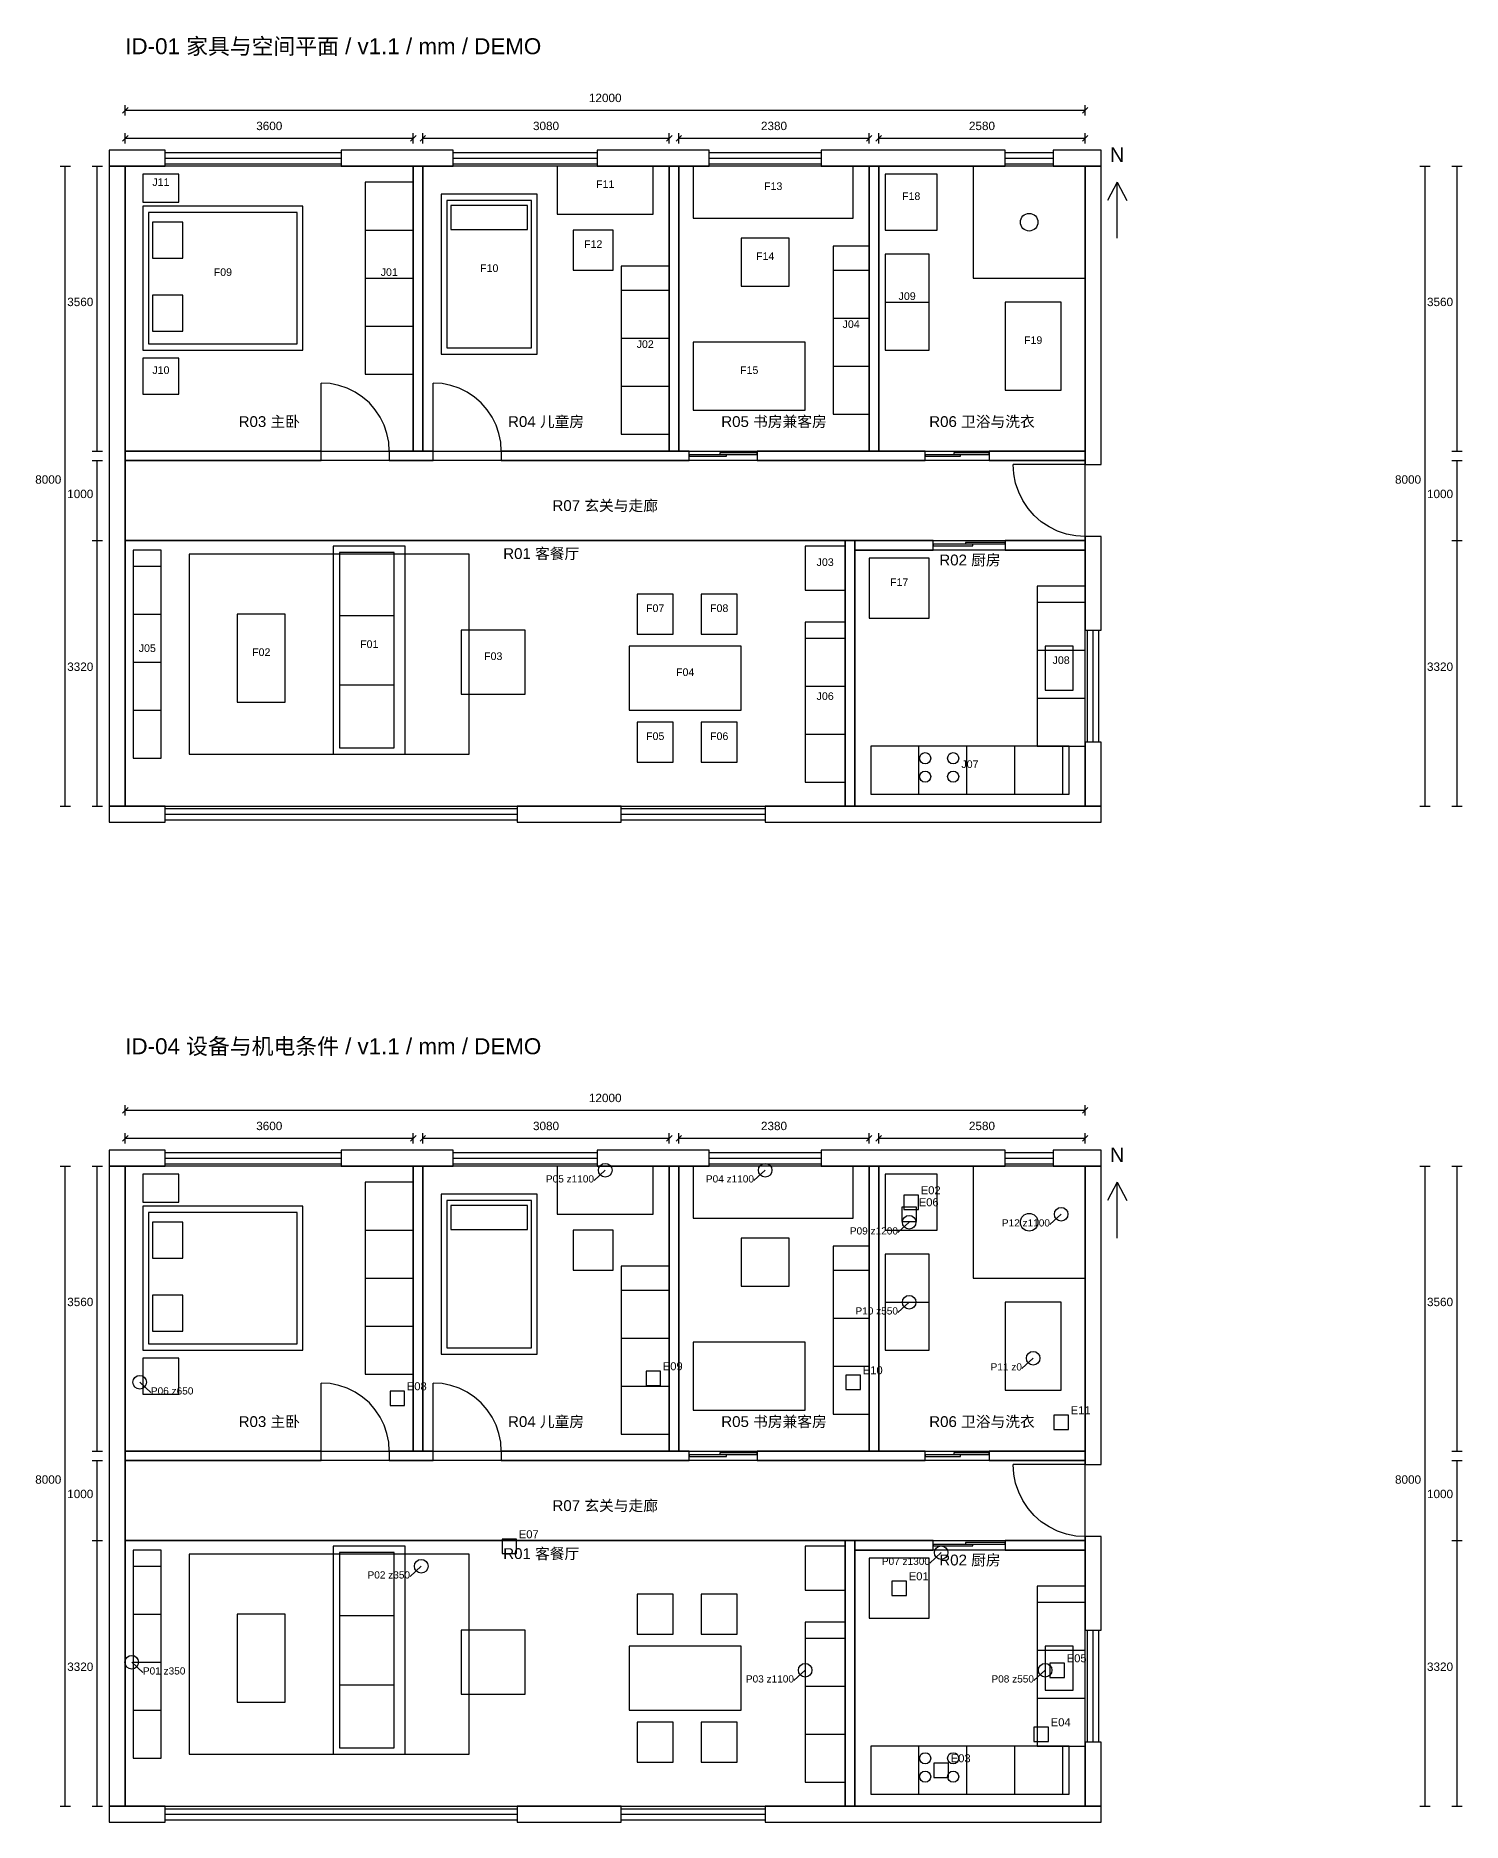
# Model space of a CAD drawing. Header units: millimetres. Extents: x -1120 to 46520, y -12700 to 9632.
# Drawn here: x -1120 to 16715, y -12700 to 9631 of the extents above; entities that cross this region are included whole.
import ezdxf
from ezdxf.enums import TextEntityAlignment as Align

# ---------------------------------------------------------------- set-up
doc = ezdxf.new("R2010")
doc.units = ezdxf.units.MM
for name, color, linetype in [('ID-01_DIMENSION', 7, 'Continuous'), ('ID-01_DOOR', 7, 'Continuous'), ('ID-01_FIXTURE', 7, 'Continuous'), ('ID-01_FLOOR', 7, 'Continuous'), ('ID-01_FURNITURE', 7, 'Continuous'), ('ID-01_GLASS', 7, 'Continuous'), ('ID-01_LINE', 7, 'Continuous'), ('ID-01_NORTH', 7, 'Continuous'), ('ID-01_TEXT', 7, 'Continuous'), ('ID-01_WALL', 7, 'Continuous'), ('ID-01_WINDOW', 7, 'Continuous'), ('ID-02_DIMENSION', 7, 'Continuous'), ('ID-04_DIMENSION', 7, 'Continuous'), ('ID-04_DOOR', 7, 'Continuous'), ('ID-04_EQUIPMENT', 7, 'Continuous'), ('ID-04_EQUIPMENT_LABEL', 7, 'Continuous'), ('ID-04_FIXTURE', 7, 'Continuous'), ('ID-04_FLOOR', 7, 'Continuous'), ('ID-04_FURNITURE', 7, 'Continuous'), ('ID-04_GLASS', 7, 'Continuous'), ('ID-04_LINE', 7, 'Continuous'), ('ID-04_NORTH', 7, 'Continuous'), ('ID-04_SERVICE_LABEL', 1, 'Continuous'), ('ID-04_SERVICE_POINT', 1, 'Continuous'), ('ID-04_TEXT', 7, 'Continuous'), ('ID-04_WALL', 7, 'Continuous'), ('ID-04_WINDOW', 7, 'Continuous'), ('ID-05_DIMENSION', 7, 'Continuous')]:
    doc.layers.add(name, color=color, linetype=linetype)
doc.styles.add('CJK', font='Arial Unicode.ttf')

msp = doc.modelspace()

# ---------------------------------------------------------------- linework, layer by layer
at = {"layer": 'ID-01_DIMENSION'}
for p, q in [((-35, 8665), (35, 8735)), ((0, 8635), (0, 8765)), ((11965, 8665), (12035, 8735)), ((12000, 8635), (12000, 8765)), ((0, 8700), (12000, 8700)), ((-35, 8315), (35, 8385)), ((0, 8285), (0, 8415)), ((0, 8350), (3600, 8350)), ((3565, 8315), (3635, 8385)), ((3600, 8285), (3600, 8415)), ((3685, 8315), (3755, 8385)), ((3720, 8285), (3720, 8415)), ((3720, 8350), (6800, 8350)), ((6765, 8315), (6835, 8385)), ((6800, 8285), (6800, 8415)), ((6885, 8315), (6955, 8385)), ((6920, 8285), (6920, 8415)), ((6920, 8350), (9300, 8350)), ((9265, 8315), (9335, 8385)), ((9300, 8285), (9300, 8415)), ((9385, 8315), (9455, 8385)), ((9420, 8285), (9420, 8415)), ((9420, 8350), (12000, 8350)), ((11965, 8315), (12035, 8385)), ((12000, 8285), (12000, 8415)), ((-815, 8000), (-685, 8000)), ((-750, 0), (-750, 8000)), ((-415, 8000), (-285, 8000)), ((-350, 4440), (-350, 8000)), ((-415, 4440), (-285, 4440)), ((-415, 4320), (-285, 4320)), ((-350, 3320), (-350, 4320)), ((-415, 3320), (-285, 3320)), ((-415, 3320), (-285, 3320)), ((-350, 0), (-350, 3320)), ((-815, 0), (-685, 0)), ((-415, 0), (-285, 0))]:
    msp.add_line(p, q, dxfattribs=at)
at = {"layer": 'ID-01_DOOR'}
for p, q in [((2450, 4440), (2450, 5290)), ((2561, 5283), (2450, 5290)), ((2670, 5261), (2561, 5283)), ((2775, 5225), (2670, 5261)), ((2875, 5176), (2775, 5225)), ((2967, 5114), (2875, 5176)), ((3850, 4440), (3850, 5290)), ((3961, 5283), (3850, 5290)), ((4070, 5261), (3961, 5283)), ((4175, 5225), (4070, 5261)), ((4275, 5176), (4175, 5225)), ((4367, 5114), (4275, 5176)), ((3051, 5041), (2967, 5114)), ((3124, 4957), (3051, 5041)), ((3186, 4865), (3124, 4957)), ((4451, 5041), (4367, 5114)), ((4524, 4957), (4451, 5041)), ((4586, 4865), (4524, 4957)), ((3235, 4765), (3186, 4865)), ((3271, 4660), (3235, 4765)), ((4635, 4765), (4586, 4865)), ((4671, 4660), (4635, 4765)), ((3293, 4551), (3271, 4660)), ((3300, 4440), (3293, 4551)), ((4693, 4551), (4671, 4660)), ((4700, 4440), (4693, 4551)), ((12000, 4270), (11100, 4270)), ((11108, 4153), (11100, 4270)), ((11131, 4037), (11108, 4153)), ((11169, 3926), (11131, 4037)), ((11221, 3820), (11169, 3926)), ((11286, 3722), (11221, 3820)), ((11364, 3634), (11286, 3722)), ((11452, 3556), (11364, 3634)), ((11550, 3491), (11452, 3556)), ((11656, 3439), (11550, 3491)), ((11767, 3401), (11656, 3439)), ((11883, 3378), (11767, 3401)), ((12000, 3370), (11883, 3378))]:
    msp.add_line(p, q, dxfattribs=at)
for points in [[(7050, 4374), (7518, 4374), (7518, 4394), (7050, 4394)], [(7432, 4398), (7900, 4398), (7900, 4418), (7432, 4418)], [(10000, 4374), (10440, 4374), (10440, 4394), (10000, 4394)], [(10360, 4398), (10800, 4398), (10800, 4418), (10360, 4418)], [(10100, 3254), (10595, 3254), (10595, 3274), (10100, 3274)], [(10505, 3278), (11000, 3278), (11000, 3298), (10505, 3298)]]:
    msp.add_lwpolyline(points, close=True, dxfattribs=at)
at = {"layer": 'ID-01_FIXTURE'}
for points in [[(10600, 6600), (12000, 6600), (12000, 8000), (10600, 8000)], [(11500, 1450), (11850, 1450), (11850, 2000), (11500, 2000)]]:
    msp.add_lwpolyline(points, close=True, dxfattribs=at)
for centre, radius in [((11300, 7300), 110), ((10000, 600), 70), ((10350, 600), 70), ((10000, 370), 70), ((10350, 370), 70)]:
    msp.add_circle(centre, radius, dxfattribs=at)
at = {"layer": 'ID-01_FLOOR'}
for points in [[(0, 4440), (3600, 4440), (3600, 8000), (0, 8000)], [(3720, 4440), (6800, 4440), (6800, 8000), (3720, 8000)], [(6920, 4440), (9300, 4440), (9300, 8000), (6920, 8000)], [(9420, 4440), (12000, 4440), (12000, 8000), (9420, 8000)], [(0, 3320), (12000, 3320), (12000, 4320), (0, 4320)], [(0, 0), (9000, 0), (9000, 3320), (0, 3320)], [(9120, 0), (12000, 0), (12000, 3200), (9120, 3200)]]:
    msp.add_lwpolyline(points, close=True, dxfattribs=at)
at = {"layer": 'ID-01_FURNITURE'}
for points in [[(220, 7550), (670, 7550), (670, 7900), (220, 7900)], [(5400, 7400), (6600, 7400), (6600, 8000), (5400, 8000)], [(7100, 7350), (9100, 7350), (9100, 8000), (7100, 8000)], [(9500, 7200), (10150, 7200), (10150, 7900), (9500, 7900)], [(3000, 5400), (3600, 5400), (3600, 7800), (3000, 7800)], [(3950, 5650), (5150, 5650), (5150, 7650), (3950, 7650)], [(220, 5700), (2220, 5700), (2220, 7500), (220, 7500)], [(290, 5780), (2150, 5780), (2150, 7420), (290, 7420)], [(4020, 5730), (5080, 5730), (5080, 7570), (4020, 7570)], [(4070, 7210), (5030, 7210), (5030, 7510), (4070, 7510)], [(340, 6850), (720, 6850), (720, 7300), (340, 7300)], [(5600, 6700), (6100, 6700), (6100, 7200), (5600, 7200)], [(7700, 6500), (8300, 6500), (8300, 7100), (7700, 7100)], [(8850, 4900), (9300, 4900), (9300, 7000), (8850, 7000)], [(6200, 4650), (6800, 4650), (6800, 6750), (6200, 6750)], [(9500, 5700), (10050, 5700), (10050, 6900), (9500, 6900)], [(340, 5940), (720, 5940), (720, 6390), (340, 6390)], [(11000, 5200), (11700, 5200), (11700, 6300), (11000, 6300)], [(220, 5150), (670, 5150), (670, 5600), (220, 5600)], [(7100, 4950), (8500, 4950), (8500, 5800), (7100, 5800)], [(100, 600), (450, 600), (450, 3200), (100, 3200)], [(800, 650), (4300, 650), (4300, 3150), (800, 3150)], [(2600, 650), (3500, 650), (3500, 3250), (2600, 3250)], [(2680, 730), (3360, 730), (3360, 3170), (2680, 3170)], [(8500, 2700), (9000, 2700), (9000, 3250), (8500, 3250)], [(9300, 2350), (10050, 2350), (10050, 3100), (9300, 3100)], [(11400, 750), (12000, 750), (12000, 2750), (11400, 2750)], [(6400, 2150), (6850, 2150), (6850, 2650), (6400, 2650)], [(7200, 2150), (7650, 2150), (7650, 2650), (7200, 2650)], [(1400, 1300), (2000, 1300), (2000, 2400), (1400, 2400)], [(8500, 300), (9000, 300), (9000, 2300), (8500, 2300)], [(4200, 1400), (5000, 1400), (5000, 2200), (4200, 2200)], [(6300, 1200), (7700, 1200), (7700, 2000), (6300, 2000)], [(6400, 550), (6850, 550), (6850, 1050), (6400, 1050)], [(7200, 550), (7650, 550), (7650, 1050), (7200, 1050)], [(9320, 150), (11800, 150), (11800, 750), (9320, 750)]]:
    msp.add_lwpolyline(points, close=True, dxfattribs=at)
at = {"layer": 'ID-01_GLASS'}
msp.add_line((10600, 6600), (12000, 6600), dxfattribs=at)
at = {"layer": 'ID-01_LINE'}
for p, q in [((3000, 7200), (3600, 7200)), ((8850, 6700), (9300, 6700)), ((3000, 6600), (3600, 6600)), ((6200, 6450), (6800, 6450)), ((9500, 6300), (10050, 6300)), ((8850, 6100), (9300, 6100)), ((3000, 6000), (3600, 6000)), ((6200, 5850), (6800, 5850)), ((8850, 5500), (9300, 5500)), ((6200, 5250), (6800, 5250)), ((100, 3000), (450, 3000)), ((11400, 2550), (12000, 2550)), ((100, 2400), (450, 2400)), ((2680, 2383), (3360, 2383)), ((8500, 2100), (9000, 2100)), ((100, 1800), (450, 1800)), ((11400, 1950), (12000, 1950)), ((2680, 1517), (3360, 1517)), ((8500, 1500), (9000, 1500)), ((11400, 1350), (12000, 1350)), ((100, 1200), (450, 1200)), ((8500, 900), (9000, 900)), ((9920, 150), (9920, 750)), ((10520, 150), (10520, 750)), ((11120, 150), (11120, 750)), ((11720, 150), (11720, 750))]:
    msp.add_line(p, q, dxfattribs=at)
at = {"layer": 'ID-01_NORTH'}
for p, q in [((12400, 7800), (12280, 7570)), ((12400, 7100), (12400, 7800)), ((12400, 7800), (12520, 7570))]:
    msp.add_line(p, q, dxfattribs=at)
at = {"layer": 'ID-01_WALL'}
for points in [[(-200, 8000), (500, 8000), (500, 8200), (-200, 8200)], [(2700, 8000), (4100, 8000), (4100, 8200), (2700, 8200)], [(5900, 8000), (7300, 8000), (7300, 8200), (5900, 8200)], [(8700, 8000), (11000, 8000), (11000, 8200), (8700, 8200)], [(11600, 8000), (12200, 8000), (12200, 8200), (11600, 8200)], [(-200, 0), (0, 0), (0, 8000), (-200, 8000)], [(3600, 4440), (3720, 4440), (3720, 8000), (3600, 8000)], [(6800, 4440), (6920, 4440), (6920, 8000), (6800, 8000)], [(9300, 4440), (9420, 4440), (9420, 8000), (9300, 8000)], [(12000, 4270), (12200, 4270), (12200, 8000), (12000, 8000)], [(0, 4320), (2450, 4320), (2450, 4440), (0, 4440)], [(3300, 4320), (3850, 4320), (3850, 4440), (3300, 4440)], [(4700, 4320), (7050, 4320), (7050, 4440), (4700, 4440)], [(7900, 4320), (10000, 4320), (10000, 4440), (7900, 4440)], [(10800, 4320), (12000, 4320), (12000, 4440), (10800, 4440)], [(12000, 2200), (12200, 2200), (12200, 3370), (12000, 3370)], [(9000, 0), (9120, 0), (9120, 3320), (9000, 3320)], [(9120, 3200), (10100, 3200), (10100, 3320), (9120, 3320)], [(11000, 3200), (12000, 3200), (12000, 3320), (11000, 3320)], [(12000, 0), (12200, 0), (12200, 800), (12000, 800)], [(-200, -200), (500, -200), (500, 0), (-200, 0)], [(4900, -200), (6200, -200), (6200, 0), (4900, 0)], [(8000, -200), (12200, -200), (12200, 0), (8000, 0)]]:
    msp.add_lwpolyline(points, close=True, dxfattribs=at)
at = {"layer": 'ID-01_WINDOW'}
for p, q in [((500, 8170), (2700, 8170)), ((500, 8100), (2700, 8100)), ((4100, 8170), (5900, 8170)), ((4100, 8100), (5900, 8100)), ((7300, 8170), (8700, 8170)), ((7300, 8100), (8700, 8100)), ((11000, 8170), (11600, 8170)), ((11000, 8100), (11600, 8100)), ((500, 8030), (2700, 8030)), ((4100, 8030), (5900, 8030)), ((7300, 8030), (8700, 8030)), ((11000, 8030), (11600, 8030)), ((12030, 800), (12030, 2200)), ((12100, 800), (12100, 2200)), ((12170, 800), (12170, 2200)), ((500, -30), (4900, -30)), ((500, -100), (4900, -100)), ((500, -170), (4900, -170)), ((6200, -30), (8000, -30)), ((6200, -100), (8000, -100)), ((6200, -170), (8000, -170))]:
    msp.add_line(p, q, dxfattribs=at)
at = {"layer": 'ID-02_DIMENSION'}
for p, q in [((16185, 8000), (16315, 8000)), ((16250, 0), (16250, 8000)), ((16585, 8000), (16715, 8000)), ((16650, 4440), (16650, 8000)), ((16585, 4440), (16715, 4440)), ((16585, 4320), (16715, 4320)), ((16650, 3320), (16650, 4320)), ((16585, 3320), (16715, 3320)), ((16585, 3320), (16715, 3320)), ((16650, 0), (16650, 3320)), ((16185, 0), (16315, 0)), ((16585, 0), (16715, 0))]:
    msp.add_line(p, q, dxfattribs=at)
at = {"layer": 'ID-04_DIMENSION'}
for p, q in [((-35, -3835), (35, -3765)), ((0, -3865), (0, -3735)), ((11965, -3835), (12035, -3765)), ((12000, -3865), (12000, -3735)), ((0, -3800), (12000, -3800)), ((-35, -4185), (35, -4115)), ((0, -4215), (0, -4085)), ((0, -4150), (3600, -4150)), ((3565, -4185), (3635, -4115)), ((3600, -4215), (3600, -4085)), ((3685, -4185), (3755, -4115)), ((3720, -4215), (3720, -4085)), ((3720, -4150), (6800, -4150)), ((6765, -4185), (6835, -4115)), ((6800, -4215), (6800, -4085)), ((6885, -4185), (6955, -4115)), ((6920, -4215), (6920, -4085)), ((6920, -4150), (9300, -4150)), ((9265, -4185), (9335, -4115)), ((9300, -4215), (9300, -4085)), ((9385, -4185), (9455, -4115)), ((9420, -4215), (9420, -4085)), ((9420, -4150), (12000, -4150)), ((11965, -4185), (12035, -4115)), ((12000, -4215), (12000, -4085)), ((-815, -4500), (-685, -4500)), ((-750, -12500), (-750, -4500)), ((-415, -4500), (-285, -4500)), ((-350, -8060), (-350, -4500)), ((-415, -8060), (-285, -8060)), ((-415, -8180), (-285, -8180)), ((-350, -9180), (-350, -8180)), ((-415, -9180), (-285, -9180)), ((-415, -9180), (-285, -9180)), ((-350, -12500), (-350, -9180)), ((-815, -12500), (-685, -12500)), ((-415, -12500), (-285, -12500))]:
    msp.add_line(p, q, dxfattribs=at)
at = {"layer": 'ID-04_DOOR'}
for p, q in [((2450, -8060), (2450, -7210)), ((2561, -7217), (2450, -7210)), ((2670, -7239), (2561, -7217)), ((2775, -7275), (2670, -7239)), ((2875, -7324), (2775, -7275)), ((2967, -7386), (2875, -7324)), ((3850, -8060), (3850, -7210)), ((3961, -7217), (3850, -7210)), ((4070, -7239), (3961, -7217)), ((4175, -7275), (4070, -7239)), ((4275, -7324), (4175, -7275)), ((4367, -7386), (4275, -7324)), ((3051, -7459), (2967, -7386)), ((3124, -7543), (3051, -7459)), ((3186, -7635), (3124, -7543)), ((4451, -7459), (4367, -7386)), ((4524, -7543), (4451, -7459)), ((4586, -7635), (4524, -7543)), ((3235, -7735), (3186, -7635)), ((3271, -7840), (3235, -7735)), ((4635, -7735), (4586, -7635)), ((4671, -7840), (4635, -7735)), ((3293, -7949), (3271, -7840)), ((3300, -8060), (3293, -7949)), ((4693, -7949), (4671, -7840)), ((4700, -8060), (4693, -7949)), ((12000, -8230), (11100, -8230)), ((11108, -8347), (11100, -8230)), ((11131, -8463), (11108, -8347)), ((11169, -8574), (11131, -8463)), ((11221, -8680), (11169, -8574)), ((11286, -8778), (11221, -8680)), ((11364, -8866), (11286, -8778)), ((11452, -8944), (11364, -8866)), ((11550, -9009), (11452, -8944)), ((11656, -9061), (11550, -9009)), ((11767, -9099), (11656, -9061)), ((11883, -9122), (11767, -9099)), ((12000, -9130), (11883, -9122))]:
    msp.add_line(p, q, dxfattribs=at)
for points in [[(7050, -8126), (7518, -8126), (7518, -8106), (7050, -8106)], [(7432, -8102), (7900, -8102), (7900, -8082), (7432, -8082)], [(10000, -8126), (10440, -8126), (10440, -8106), (10000, -8106)], [(10360, -8102), (10800, -8102), (10800, -8082), (10360, -8082)], [(10100, -9246), (10595, -9246), (10595, -9226), (10100, -9226)], [(10505, -9222), (11000, -9222), (11000, -9202), (10505, -9202)]]:
    msp.add_lwpolyline(points, close=True, dxfattribs=at)
at = {"layer": 'ID-04_EQUIPMENT'}
for points in [[(9735, -5040), (9915, -5040), (9915, -4860), (9735, -4860)], [(9710, -5190), (9890, -5190), (9890, -5010), (9710, -5010)], [(6510, -7240), (6690, -7240), (6690, -7060), (6510, -7060)], [(9010, -7290), (9190, -7290), (9190, -7110), (9010, -7110)], [(3310, -7490), (3490, -7490), (3490, -7310), (3310, -7310)], [(11610, -7790), (11790, -7790), (11790, -7610), (11610, -7610)], [(4710, -9340), (4890, -9340), (4890, -9160), (4710, -9160)], [(9585, -9865), (9765, -9865), (9765, -9685), (9585, -9685)], [(11560, -10890), (11740, -10890), (11740, -10710), (11560, -10710)], [(11360, -11690), (11540, -11690), (11540, -11510), (11360, -11510)], [(10110, -12140), (10290, -12140), (10290, -11960), (10110, -11960)]]:
    msp.add_lwpolyline(points, close=True, dxfattribs=at)
at = {"layer": 'ID-04_FIXTURE'}
for points in [[(10600, -5900), (12000, -5900), (12000, -4500), (10600, -4500)], [(11500, -11050), (11850, -11050), (11850, -10500), (11500, -10500)]]:
    msp.add_lwpolyline(points, close=True, dxfattribs=at)
for centre, radius in [((11300, -5200), 110), ((10000, -11900), 70), ((10350, -11900), 70), ((10000, -12130), 70), ((10350, -12130), 70)]:
    msp.add_circle(centre, radius, dxfattribs=at)
at = {"layer": 'ID-04_FLOOR'}
for points in [[(0, -8060), (3600, -8060), (3600, -4500), (0, -4500)], [(3720, -8060), (6800, -8060), (6800, -4500), (3720, -4500)], [(6920, -8060), (9300, -8060), (9300, -4500), (6920, -4500)], [(9420, -8060), (12000, -8060), (12000, -4500), (9420, -4500)], [(0, -9180), (12000, -9180), (12000, -8180), (0, -8180)], [(0, -12500), (9000, -12500), (9000, -9180), (0, -9180)], [(9120, -12500), (12000, -12500), (12000, -9300), (9120, -9300)]]:
    msp.add_lwpolyline(points, close=True, dxfattribs=at)
at = {"layer": 'ID-04_FURNITURE'}
for points in [[(220, -4950), (670, -4950), (670, -4600), (220, -4600)], [(5400, -5100), (6600, -5100), (6600, -4500), (5400, -4500)], [(7100, -5150), (9100, -5150), (9100, -4500), (7100, -4500)], [(9500, -5300), (10150, -5300), (10150, -4600), (9500, -4600)], [(3000, -7100), (3600, -7100), (3600, -4700), (3000, -4700)], [(3950, -6850), (5150, -6850), (5150, -4850), (3950, -4850)], [(220, -6800), (2220, -6800), (2220, -5000), (220, -5000)], [(290, -6720), (2150, -6720), (2150, -5080), (290, -5080)], [(4020, -6770), (5080, -6770), (5080, -4930), (4020, -4930)], [(4070, -5290), (5030, -5290), (5030, -4990), (4070, -4990)], [(340, -5650), (720, -5650), (720, -5200), (340, -5200)], [(5600, -5800), (6100, -5800), (6100, -5300), (5600, -5300)], [(7700, -6000), (8300, -6000), (8300, -5400), (7700, -5400)], [(8850, -7600), (9300, -7600), (9300, -5500), (8850, -5500)], [(6200, -7850), (6800, -7850), (6800, -5750), (6200, -5750)], [(9500, -6800), (10050, -6800), (10050, -5600), (9500, -5600)], [(340, -6560), (720, -6560), (720, -6110), (340, -6110)], [(11000, -7300), (11700, -7300), (11700, -6200), (11000, -6200)], [(220, -7350), (670, -7350), (670, -6900), (220, -6900)], [(7100, -7550), (8500, -7550), (8500, -6700), (7100, -6700)], [(100, -11900), (450, -11900), (450, -9300), (100, -9300)], [(800, -11850), (4300, -11850), (4300, -9350), (800, -9350)], [(2600, -11850), (3500, -11850), (3500, -9250), (2600, -9250)], [(2680, -11770), (3360, -11770), (3360, -9330), (2680, -9330)], [(8500, -9800), (9000, -9800), (9000, -9250), (8500, -9250)], [(9300, -10150), (10050, -10150), (10050, -9400), (9300, -9400)], [(11400, -11750), (12000, -11750), (12000, -9750), (11400, -9750)], [(6400, -10350), (6850, -10350), (6850, -9850), (6400, -9850)], [(7200, -10350), (7650, -10350), (7650, -9850), (7200, -9850)], [(1400, -11200), (2000, -11200), (2000, -10100), (1400, -10100)], [(8500, -12200), (9000, -12200), (9000, -10200), (8500, -10200)], [(4200, -11100), (5000, -11100), (5000, -10300), (4200, -10300)], [(6300, -11300), (7700, -11300), (7700, -10500), (6300, -10500)], [(6400, -11950), (6850, -11950), (6850, -11450), (6400, -11450)], [(7200, -11950), (7650, -11950), (7650, -11450), (7200, -11450)], [(9320, -12350), (11800, -12350), (11800, -11750), (9320, -11750)]]:
    msp.add_lwpolyline(points, close=True, dxfattribs=at)
at = {"layer": 'ID-04_GLASS'}
msp.add_line((10600, -5900), (12000, -5900), dxfattribs=at)
at = {"layer": 'ID-04_LINE'}
for p, q in [((3000, -5300), (3600, -5300)), ((8850, -5800), (9300, -5800)), ((3000, -5900), (3600, -5900)), ((6200, -6050), (6800, -6050)), ((9500, -6200), (10050, -6200)), ((8850, -6400), (9300, -6400)), ((3000, -6500), (3600, -6500)), ((6200, -6650), (6800, -6650)), ((8850, -7000), (9300, -7000)), ((6200, -7250), (6800, -7250)), ((100, -9500), (450, -9500)), ((11400, -9950), (12000, -9950)), ((100, -10100), (450, -10100)), ((2680, -10117), (3360, -10117)), ((8500, -10400), (9000, -10400)), ((100, -10700), (450, -10700)), ((11400, -10550), (12000, -10550)), ((2680, -10983), (3360, -10983)), ((8500, -11000), (9000, -11000)), ((11400, -11150), (12000, -11150)), ((100, -11300), (450, -11300)), ((8500, -11600), (9000, -11600)), ((9920, -12350), (9920, -11750)), ((10520, -12350), (10520, -11750)), ((11120, -12350), (11120, -11750)), ((11720, -12350), (11720, -11750))]:
    msp.add_line(p, q, dxfattribs=at)
at = {"layer": 'ID-04_NORTH'}
for p, q in [((12400, -4700), (12280, -4930)), ((12400, -5400), (12400, -4700)), ((12400, -4700), (12520, -4930))]:
    msp.add_line(p, q, dxfattribs=at)
at = {"layer": 'ID-04_SERVICE_LABEL'}
for p, q in [((6000, -4550), (5860, -4680)), ((8000, -4550), (7860, -4680)), ((11700, -5100), (11560, -5230)), ((9800, -5200), (9660, -5330)), ((9800, -6200), (9660, -6330)), ((11350, -6900), (11210, -7030)), ((180, -7200), (320, -7330)), ((10200, -9330), (10060, -9460)), ((3700, -9500), (3560, -9630)), ((80, -10700), (220, -10830)), ((8500, -10800), (8360, -10930)), ((11500, -10800), (11360, -10930))]:
    msp.add_line(p, q, dxfattribs=at)
at = {"layer": 'ID-04_SERVICE_POINT'}
for centre in [(6000, -4550), (8000, -4550), (9800, -5200), (11700, -5100), (9800, -6200), (11350, -6900), (180, -7200), (10200, -9330), (3700, -9500), (80, -10700), (8500, -10800), (11500, -10800)]:
    msp.add_circle(centre, 85, dxfattribs=at)
at = {"layer": 'ID-04_WALL'}
for points in [[(-200, -4500), (500, -4500), (500, -4300), (-200, -4300)], [(2700, -4500), (4100, -4500), (4100, -4300), (2700, -4300)], [(5900, -4500), (7300, -4500), (7300, -4300), (5900, -4300)], [(8700, -4500), (11000, -4500), (11000, -4300), (8700, -4300)], [(11600, -4500), (12200, -4500), (12200, -4300), (11600, -4300)], [(-200, -12500), (0, -12500), (0, -4500), (-200, -4500)], [(3600, -8060), (3720, -8060), (3720, -4500), (3600, -4500)], [(6800, -8060), (6920, -8060), (6920, -4500), (6800, -4500)], [(9300, -8060), (9420, -8060), (9420, -4500), (9300, -4500)], [(12000, -8230), (12200, -8230), (12200, -4500), (12000, -4500)], [(0, -8180), (2450, -8180), (2450, -8060), (0, -8060)], [(3300, -8180), (3850, -8180), (3850, -8060), (3300, -8060)], [(4700, -8180), (7050, -8180), (7050, -8060), (4700, -8060)], [(7900, -8180), (10000, -8180), (10000, -8060), (7900, -8060)], [(10800, -8180), (12000, -8180), (12000, -8060), (10800, -8060)], [(12000, -10300), (12200, -10300), (12200, -9130), (12000, -9130)], [(9000, -12500), (9120, -12500), (9120, -9180), (9000, -9180)], [(9120, -9300), (10100, -9300), (10100, -9180), (9120, -9180)], [(11000, -9300), (12000, -9300), (12000, -9180), (11000, -9180)], [(12000, -12500), (12200, -12500), (12200, -11700), (12000, -11700)], [(-200, -12700), (500, -12700), (500, -12500), (-200, -12500)], [(4900, -12700), (6200, -12700), (6200, -12500), (4900, -12500)], [(8000, -12700), (12200, -12700), (12200, -12500), (8000, -12500)]]:
    msp.add_lwpolyline(points, close=True, dxfattribs=at)
at = {"layer": 'ID-04_WINDOW'}
for p, q in [((500, -4330), (2700, -4330)), ((500, -4400), (2700, -4400)), ((4100, -4330), (5900, -4330)), ((4100, -4400), (5900, -4400)), ((7300, -4330), (8700, -4330)), ((7300, -4400), (8700, -4400)), ((11000, -4330), (11600, -4330)), ((11000, -4400), (11600, -4400)), ((500, -4470), (2700, -4470)), ((4100, -4470), (5900, -4470)), ((7300, -4470), (8700, -4470)), ((11000, -4470), (11600, -4470)), ((12030, -11700), (12030, -10300)), ((12100, -11700), (12100, -10300)), ((12170, -11700), (12170, -10300)), ((500, -12530), (4900, -12530)), ((500, -12600), (4900, -12600)), ((500, -12670), (4900, -12670)), ((6200, -12530), (8000, -12530)), ((6200, -12600), (8000, -12600)), ((6200, -12670), (8000, -12670))]:
    msp.add_line(p, q, dxfattribs=at)
at = {"layer": 'ID-05_DIMENSION'}
for p, q in [((16185, -4500), (16315, -4500)), ((16250, -12500), (16250, -4500)), ((16585, -4500), (16715, -4500)), ((16650, -8060), (16650, -4500)), ((16585, -8060), (16715, -8060)), ((16585, -8180), (16715, -8180)), ((16650, -9180), (16650, -8180)), ((16585, -9180), (16715, -9180)), ((16585, -9180), (16715, -9180)), ((16650, -12500), (16650, -9180)), ((16185, -12500), (16315, -12500)), ((16585, -12500), (16715, -12500))]:
    msp.add_line(p, q, dxfattribs=at)

# ---------------------------------------------------------------- texts
at = {"style": 'CJK'}
for s, p in [('ID-01 家具与空间平面 / v1.1 / mm / DEMO', (0, 9400)), ('ID-04 设备与机电条件 / v1.1 / mm / DEMO', (0, -3100))]:
    msp.add_text(s, height=200, dxfattribs=at).set_placement(p)
at = {"layer": 'ID-01_DIMENSION', "style": 'CJK'}
for s, p in [('12000', (6000, 8770)), ('3600', (1800, 8420)), ('3080', (5260, 8420)), ('2380', (8110, 8420)), ('2580', (10710, 8420))]:
    msp.add_text(s, height=105, dxfattribs=at).set_placement(p, align=Align.BOTTOM_CENTER)
for s, p in [('3560', (-400, 6220)), ('8000', (-800, 4000)), ('1000', (-400, 3820)), ('3320', (-400, 1660))]:
    msp.add_text(s, height=105, dxfattribs=at).set_placement(p, align=Align.BOTTOM_RIGHT)
at = {"layer": 'ID-01_TEXT', "style": 'CJK'}
for s, height, p in [('N', 180, (12400, 8000)), ('J11', 95, (445, 7725)), ('F11', 95, (6000, 7700)), ('F13', 95, (8100, 7675)), ('F18', 95, (9825, 7550)), ('F12', 95, (5850, 6950)), ('F14', 95, (8000, 6800)), ('F09', 95, (1220, 6600)), ('J01', 95, (3300, 6600)), ('F10', 95, (4550, 6650)), ('J09', 95, (9775, 6300)), ('J04', 95, (9075, 5950)), ('J02', 95, (6500, 5700)), ('F19', 95, (11350, 5750)), ('J10', 95, (445, 5375)), ('F15', 95, (7800, 5375)), ('R03 主卧', 135, (1800, 4700)), ('R04 儿童房', 135, (5260, 4700)), ('R05 书房兼客房', 135, (8110, 4700)), ('R06 卫浴与洗衣', 135, (10710, 4700)), ('R07 玄关与走廊', 135, (6000, 3650)), ('R01 客餐厅', 135, (5200, 3050)), ('R02 厨房', 135, (10560, 2970)), ('J03', 95, (8750, 2975)), ('F17', 95, (9675, 2725)), ('F07', 95, (6625, 2400)), ('F08', 95, (7425, 2400)), ('J05', 95, (275, 1900)), ('F01', 95, (3050, 1950)), ('F02', 95, (1700, 1850)), ('F03', 95, (4600, 1800)), ('J08', 95, (11700, 1750)), ('F04', 95, (7000, 1600)), ('J06', 95, (8750, 1300)), ('F05', 95, (6625, 800)), ('F06', 95, (7425, 800)), ('J07', 95, (10560, 450))]:
    msp.add_text(s, height=height, dxfattribs=at).set_placement(p, align=Align.BOTTOM_CENTER)
at = {"layer": 'ID-02_DIMENSION', "style": 'CJK'}
for s, p in [('3560', (16600, 6220)), ('8000', (16200, 4000)), ('1000', (16600, 3820)), ('3320', (16600, 1660))]:
    msp.add_text(s, height=105, dxfattribs=at).set_placement(p, align=Align.BOTTOM_RIGHT)
at = {"layer": 'ID-04_DIMENSION', "style": 'CJK'}
for s, p in [('12000', (6000, -3730)), ('3600', (1800, -4080)), ('3080', (5260, -4080)), ('2380', (8110, -4080)), ('2580', (10710, -4080))]:
    msp.add_text(s, height=105, dxfattribs=at).set_placement(p, align=Align.BOTTOM_CENTER)
for s, p in [('3560', (-400, -6280)), ('8000', (-800, -8500)), ('1000', (-400, -8680)), ('3320', (-400, -10840))]:
    msp.add_text(s, height=105, dxfattribs=at).set_placement(p, align=Align.BOTTOM_RIGHT)
at = {"layer": 'ID-04_EQUIPMENT_LABEL', "style": 'CJK'}
for s, p in [('E06', (9920, -5030)), ('E02', (9945, -4880)), ('E09', (6720, -7080)), ('E10', (9220, -7130)), ('E08', (3520, -7330)), ('E11', (11820, -7630)), ('E07', (4920, -9180)), ('E01', (9795, -9705)), ('E05', (11770, -10730)), ('E04', (11570, -11530)), ('E03', (10320, -11980))]:
    msp.add_text(s, height=100, dxfattribs=at).set_placement(p, align=Align.BOTTOM_LEFT)
at = {"layer": 'ID-04_SERVICE_LABEL', "style": 'CJK'}
for s, p in [('P05 z1100', (5860, -4730)), ('P04 z1100', (7860, -4730)), ('P09 z1200', (9660, -5380)), ('P12 z1100', (11560, -5280)), ('P10 z550', (9660, -6380)), ('P11 z0', (11210, -7080)), ('P02 z350', (3560, -9680)), ('P07 z1300', (10060, -9510)), ('P03 z1100', (8360, -10980)), ('P08 z550', (11360, -10980))]:
    msp.add_text(s, height=90, dxfattribs=at).set_placement(p, align=Align.BOTTOM_RIGHT)
for s, p in [('P06 z650', (320, -7380)), ('P01 z350', (220, -10880))]:
    msp.add_text(s, height=90, dxfattribs=at).set_placement(p, align=Align.BOTTOM_LEFT)
at = {"layer": 'ID-04_TEXT', "style": 'CJK'}
for s, height, p in [('N', 180, (12400, -4500)), ('R03 主卧', 135, (1800, -7800)), ('R04 儿童房', 135, (5260, -7800)), ('R05 书房兼客房', 135, (8110, -7800)), ('R06 卫浴与洗衣', 135, (10710, -7800)), ('R07 玄关与走廊', 135, (6000, -8850)), ('R01 客餐厅', 135, (5200, -9450)), ('R02 厨房', 135, (10560, -9530))]:
    msp.add_text(s, height=height, dxfattribs=at).set_placement(p, align=Align.BOTTOM_CENTER)
at = {"layer": 'ID-05_DIMENSION', "style": 'CJK'}
for s, p in [('3560', (16600, -6280)), ('8000', (16200, -8500)), ('1000', (16600, -8680)), ('3320', (16600, -10840))]:
    msp.add_text(s, height=105, dxfattribs=at).set_placement(p, align=Align.BOTTOM_RIGHT)

doc.saveas('drawing.dxf')
